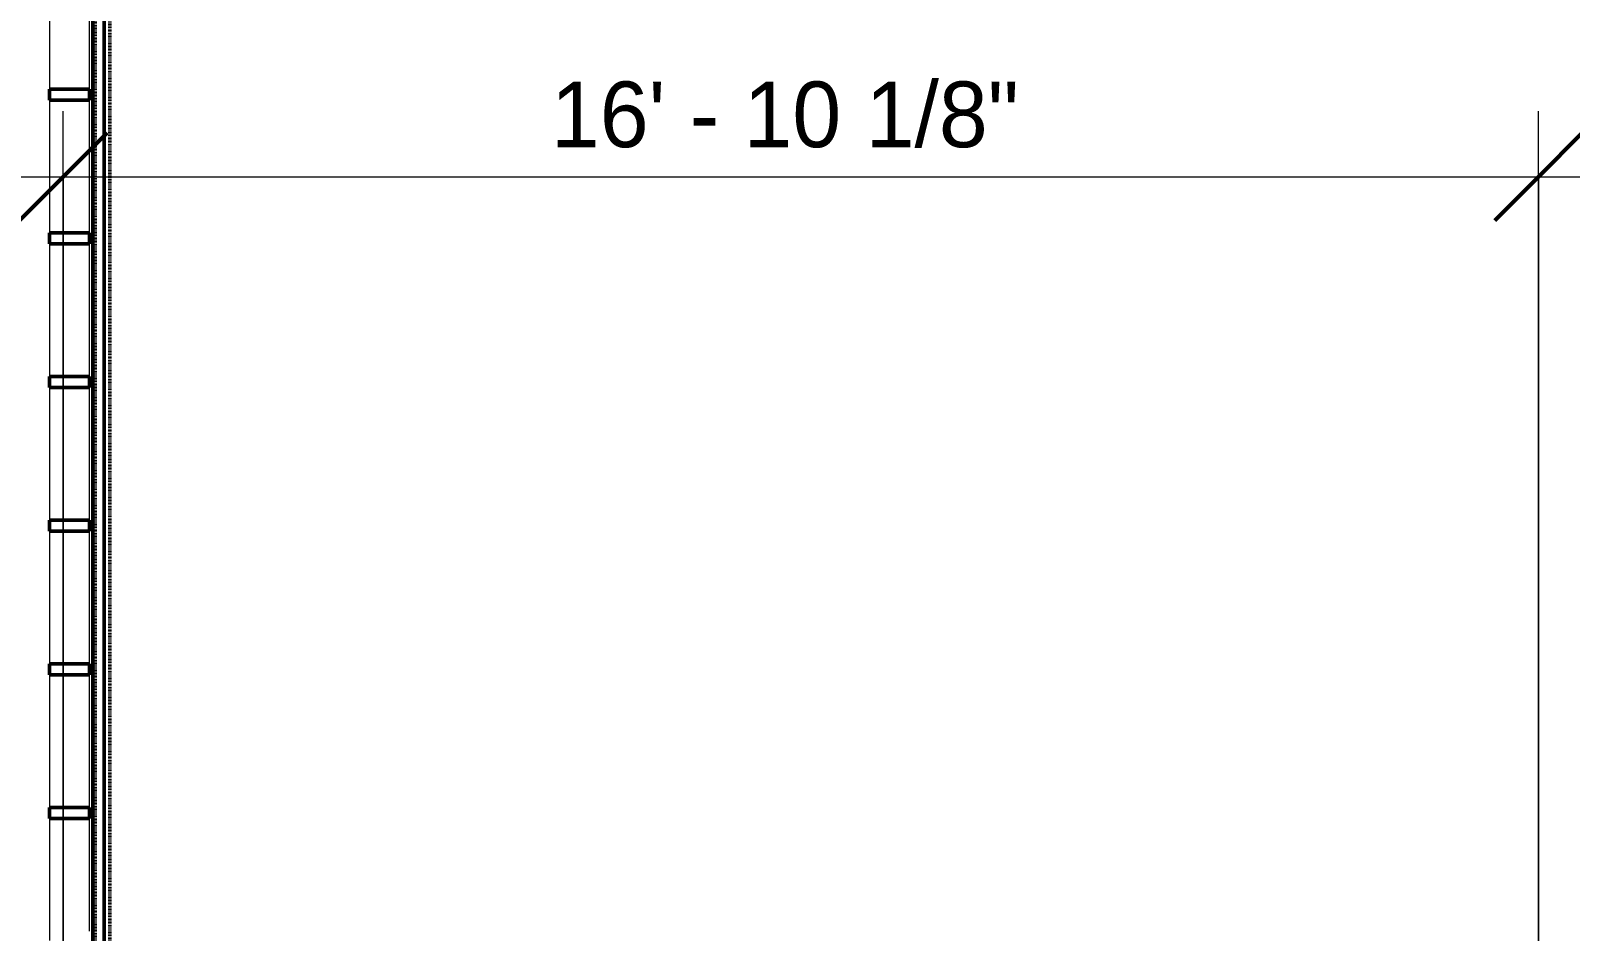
# Model space of a CAD drawing. Header units: inches. Extents: x -4217 to -1814, y 9706 to 12425.
# Drawn here: x -3410.9 to -3200, y 10854.1 to 10977.5 of the extents above; entities that cross this region are included whole.
import ezdxf

# ---------------------------------------------------------------- set-up
doc = ezdxf.new("R2010")
doc.units = ezdxf.units.IN
doc.header["$MEASUREMENT"] = 0
doc.linetypes.add('Dash 1_16_', pattern=[0.125, 0.0625, -0.0625])
for name, color, linetype, lineweight in [('A-ANNO-DIMS', 211, 'Continuous', 9), ('A-ANNO-DIMS-96', 211, 'Continuous', 9), ('A-GLAZ-CWMG-2', 10, 'Continuous', 50), ('A-GLAZ-CWMG-4', 250, 'Continuous', 9), ('A-WALL-3', 10, 'Continuous', 50), ('C-PROP-LINE-2', 91, 'Dash 1_16_', 50)]:
    doc.layers.add(name, color=color, linetype=linetype, lineweight=lineweight)
doc.styles.add('Century Gothic', font='ufonts.com_century-gothic.ttf', dxfattribs={"height": 9})
doc.dimstyles.new('OD__1_8__Tol__', dxfattribs={"dimscale": 12, "dimtxt": 9.397514, "dimasz": 1, "dimexe": 0.75, "dimexo": 0.5, "dimgap": 0.125, "dimtad": 1, "dimdec": 3, "dimrnd": 0.125, "dimzin": 3, "dimdsep": 46, "dimlunit": 4, "dimtxsty": 'Century Gothic', "dimblk1": 'OBLIQUE', "dimblk2": 'OBLIQUE', "dimsah": 1, "dimcen": 0.09, "dimdle": 0.75, "dimazin": 0, "dimtfac": 1, "dimtdec": 4, "dimtix": 1, "dimtmove": 0, "dimatfit": 3, "dimfxl": 1, "dimtvp": 1, "dimtfill": 1, "dimfrac": 2, "dimtolj": 1, "dimtzin": 0, "dimarcsym": 2})

# ---------------------------------------------------------------- blocks, each defined once
blk = doc.blocks.new('DIMBLOCK9-FLOOR PLAN - 3RD FLOOR')
at = {"layer": 'A-ANNO-DIMS-96'}
for p, q in [((-3406.42, 10849.41), (-3406.42, 10966.51)), ((-3204.32, 10849.14), (-3204.32, 10966.51)), ((-3415.42, 10957.51), (-3204.32, 10957.51)), ((-3406.42, 10957.51), (-3406.42, 10849.41)), ((-3204.32, 10957.51), (-3204.32, 10849.14))]:
    blk.add_line(p, q, dxfattribs=at)
at = {"layer": 'A-ANNO-DIMS-96', "lineweight": 50}
for p, q in [((-3406.42, 10957.51), (-3400.42, 10963.51)), ((-3204.32, 10957.51), (-3198.32, 10963.51)), ((-3406.42, 10957.51), (-3412.42, 10951.51)), ((-3204.32, 10957.51), (-3210.32, 10951.51))]:
    blk.add_line(p, q, dxfattribs=at)
at = {"layer": 'A-ANNO-DIMS-96', "color": 0, "insert": (-3339.61, 10970.55), "char_height": 9, "width": 82.1611, "attachment_point": 1, "line_spacing_factor": 0.984502, "style": 'Century Gothic', "bg_fill": 3, "box_fill_scale": 1.25, "bg_fill_color": 256, "bg_fill_true_color": 13158600, "bg_fill_transparency": 0}
blk.add_mtext('16\' - 10 1/8"', dxfattribs=at)
blk = doc.blocks.new('_Oblique')
at = {"color": 0, "linetype": 'ByBlock', "lineweight": -2}
blk.add_line((-0.5, -0.5), (0.5, 0.5), dxfattribs=at)
blk = doc.blocks.new('DIMBLOCK10-FLOOR PLAN - 3RD FLOOR')
at = {"layer": 'A-ANNO-DIMS-96'}
for p, q in [((-3204.32, 10849.14), (-3204.32, 10966.51)), ((-2916.32, 10849.14), (-2916.32, 10966.51)), ((-3204.32, 10957.51), (-2916.32, 10957.51)), ((-3204.32, 10957.51), (-3204.32, 10849.14)), ((-2916.32, 10957.51), (-2916.32, 10849.14))]:
    blk.add_line(p, q, dxfattribs=at)
at = {"layer": 'A-ANNO-DIMS-96', "lineweight": 50}
for p, q in [((-3204.32, 10957.51), (-3198.32, 10963.51)), ((-2916.32, 10957.51), (-2910.32, 10963.51)), ((-3204.32, 10957.51), (-3210.32, 10951.51)), ((-2916.32, 10957.51), (-2922.32, 10951.51))]:
    blk.add_line(p, q, dxfattribs=at)
at = {"layer": 'A-ANNO-DIMS-96', "color": 0, "insert": (-3079.57, 10970.55), "char_height": 9, "width": 46.1821, "attachment_point": 1, "line_spacing_factor": 0.984502, "style": 'Century Gothic', "bg_fill": 3, "box_fill_scale": 1.25, "bg_fill_color": 256, "bg_fill_true_color": 13158600, "bg_fill_transparency": 0}
blk.add_mtext('24\' - 0"', dxfattribs=at)

msp = doc.modelspace()

# ---------------------------------------------------------------- dimensions: what is measured, and where the dimension line sits
at = {"layer": 'A-ANNO-DIMS'}
dim = msp.add_linear_dim(base=(-3204.32374, 10957.51007), p1=(-3406.42374, 10843.4144), p2=(-3204.32374, 10843.1394), dimstyle='OD__1_8__Tol__', override={"dimpost": '<>', "dimfxl": 202.100187}, dxfattribs=at)
dim.commit()
dim.dimension.update_dxf_attribs({"geometry": 'DIMBLOCK9-FLOOR PLAN - 3RD FLOOR', "text_midpoint": (-3305.37374, 10964.23508)})

# ---------------------------------------------------------------- next in the draw order: linework, layer by layer
at = {"layer": 'A-GLAZ-CWMG-2', "extrusion": (0, 0, -1)}
for p, q in [((-3408.29874, 10969.49096), (-3408.29874, 10967.99096)), ((-3402.79874, 10969.49096), (-3408.29874, 10969.49096)), ((-3408.29874, 10967.99096), (-3402.79874, 10967.99096)), ((-3402.79874, 10967.99096), (-3402.79874, 10969.49096)), ((-3408.29874, 10949.80736), (-3408.29874, 10948.30736)), ((-3402.79874, 10949.80736), (-3408.29874, 10949.80736)), ((-3402.79874, 10948.30736), (-3402.79874, 10949.80736)), ((-3408.29874, 10948.30736), (-3402.79874, 10948.30736)), ((-3408.29874, 10930.12377), (-3408.29874, 10928.62377)), ((-3402.79874, 10930.12377), (-3408.29874, 10930.12377)), ((-3402.79874, 10928.62377), (-3402.79874, 10930.12377)), ((-3408.29874, 10928.62377), (-3402.79874, 10928.62377)), ((-3408.29874, 10910.44018), (-3408.29874, 10908.94018)), ((-3402.79874, 10910.44018), (-3408.29874, 10910.44018)), ((-3408.29874, 10908.94018), (-3402.79874, 10908.94018)), ((-3402.79874, 10908.94018), (-3402.79874, 10910.44018)), ((-3408.29874, 10890.75658), (-3408.29874, 10889.25658)), ((-3402.79874, 10890.75658), (-3408.29874, 10890.75658)), ((-3402.79874, 10889.25658), (-3402.79874, 10890.75658)), ((-3408.29874, 10889.25658), (-3402.79874, 10889.25658)), ((-3408.29874, 10871.07299), (-3408.29874, 10869.57299)), ((-3402.79874, 10871.07299), (-3408.29874, 10871.07299)), ((-3402.79874, 10869.57299), (-3402.79874, 10871.07299)), ((-3408.29874, 10869.57299), (-3402.79874, 10869.57299))]:
    msp.add_line(p, q, dxfattribs=at)
at = {"layer": 'A-GLAZ-CWMG-4'}
for p, q in [((-3408.29874, 10987.67455), (-3408.29874, 10969.49096)), ((-3402.79874, 10969.49096), (-3402.79874, 10987.67455)), ((-3408.29874, 10967.99096), (-3408.29874, 10949.80736)), ((-3402.79874, 10949.80736), (-3402.79874, 10967.99096)), ((-3408.29874, 10948.30736), (-3408.29874, 10930.12377)), ((-3402.79874, 10930.12377), (-3402.79874, 10948.30736)), ((-3408.29874, 10928.62377), (-3408.29874, 10910.44018)), ((-3402.79874, 10910.44018), (-3402.79874, 10928.62377)), ((-3408.29874, 10908.94018), (-3408.29874, 10890.75658)), ((-3402.79874, 10890.75658), (-3402.79874, 10908.94018)), ((-3408.29874, 10889.25658), (-3408.29874, 10871.07299)), ((-3402.79874, 10871.07299), (-3402.79874, 10889.25658)), ((-3408.29874, 10869.57299), (-3408.29874, 10852.8894)), ((-3402.79874, 10854.1394), (-3402.79874, 10869.57299))]:
    msp.add_line(p, q, dxfattribs=at)
at = {"layer": 'A-WALL-3'}
for p, q in [((-3402.37354, 11106.9269), (-3402.37354, 10851.4519)), ((-3400.79874, 10851.4519), (-3400.79874, 11106.9269))]:
    msp.add_line(p, q, dxfattribs=at)
at = {"layer": 'C-PROP-LINE-2'}
for p, q in [((-3402.04874, 11277.2894), (-3402.04874, 10821.4894)), ((-3400.04874, 11247.3894), (-3400.04874, 10851.3894))]:
    msp.add_line(p, q, dxfattribs=at)

# ---------------------------------------------------------------- next in the draw order: dimensions: what is measured, and where the dimension line sits
at = {"layer": 'A-ANNO-DIMS'}
dim = msp.add_linear_dim(base=(-2916.32374, 10957.51007), p1=(-3204.32374, 10843.1394), p2=(-2916.32374, 10843.1394), dimstyle='OD__1_8__Tol__', override={"dimpost": '<>', "dimfxl": 288}, dxfattribs=at)
dim.commit()
dim.dimension.update_dxf_attribs({"geometry": 'DIMBLOCK10-FLOOR PLAN - 3RD FLOOR', "text_midpoint": (-3060.32374, 10963.73644)})

doc.saveas('drawing.dxf')
